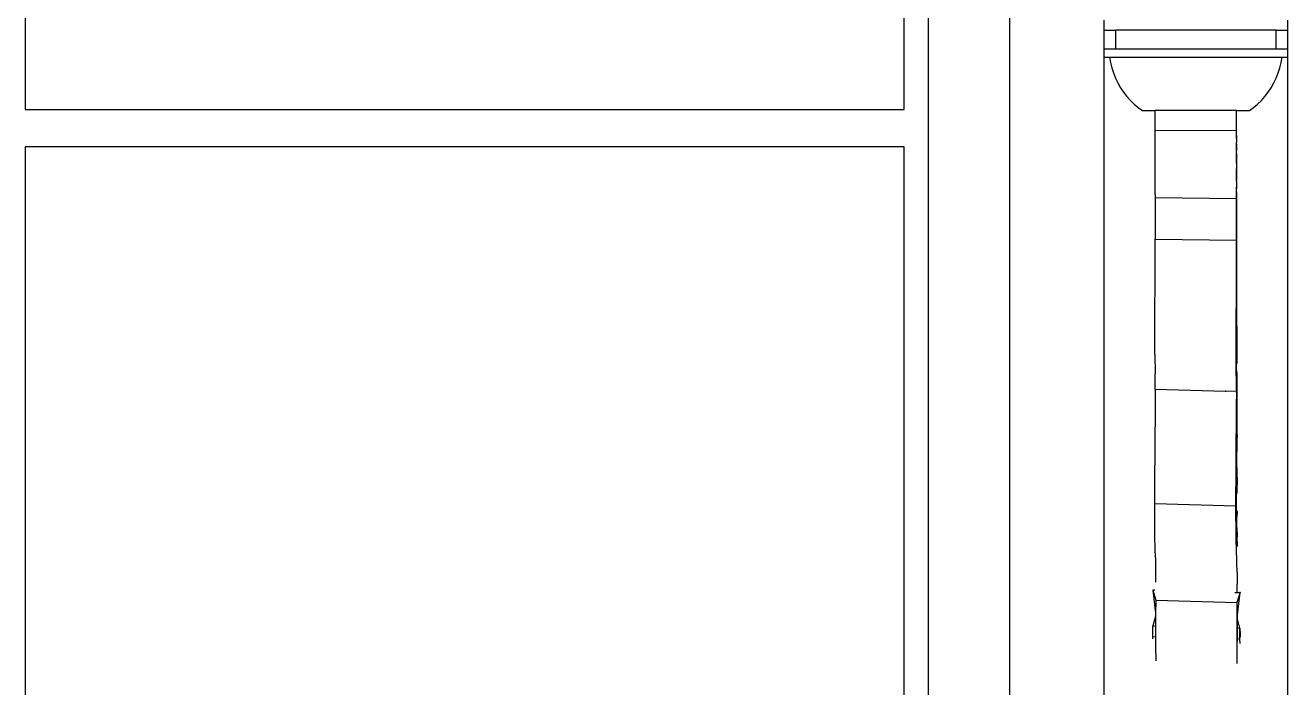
# Model space of a CAD drawing. Extents: x -24961 to 905641, y -154323 to 635957.
# Drawn here: x 408192 to 410226, y -113974 to -112906 of the extents above; entities that cross this region are included whole.
import ezdxf

# ---------------------------------------------------------------- set-up
doc = ezdxf.new("R2010")
doc.units = 0
doc.header["$LTSCALE"] = 1000
doc.header["$MEASUREMENT"] = 0
doc.layers.add('窗', color=154, linetype='Continuous')

msp = doc.modelspace()

# ---------------------------------------------------------------- linework, layer by layer
for p, q in [((409778.2, -112276.1), (409778.2, -114299.3)), ((409930.3, -112914.1), (409930.3, -112898.1)), ((409930.3, -112944.5), (409930.3, -112914.1)), ((409930.3, -112914.1), (409949.1, -112914.1)), ((409949.1, -112944.5), (409949.1, -112914.1)), ((410207.4, -112914.1), (409949.1, -112914.1)), ((410207.4, -112944.5), (410207.4, -112914.1)), ((410207.4, -112914.1), (410226.2, -112914.1)), ((410226.2, -112914.1), (410226.2, -112898.1)), ((410226.2, -112944.5), (410226.2, -112914.1)), ((409949.1, -112944.5), (409930.3, -112944.5)), ((409930.3, -112957.3), (409930.3, -112944.5)), ((410207.4, -112944.5), (409949.1, -112944.5)), ((410226.2, -112944.5), (410207.4, -112944.5)), ((410226.2, -112957.3), (410226.2, -112944.5)), ((409930.3, -114299.3), (409930.3, -112957.3)), ((409930.3, -112957.3), (409939.2, -112957.3)), ((409939.2, -112957.3), (409940.8, -112966)), ((409939.2, -112957.3), (410217.2, -112957.3)), ((409940.8, -112966), (409943, -112974.6)), ((409943, -112974.6), (409945.7, -112983)), ((410210.8, -112983), (410213.5, -112974.6)), ((410213.5, -112974.6), (410215.7, -112966)), ((410215.7, -112966), (410217.2, -112957.3)), ((410217.2, -112957.3), (410226.2, -112957.3)), ((410226.2, -114299.3), (410226.2, -112957.3)), ((409945.7, -112983), (409948.9, -112991.2)), ((409948.9, -112991.2), (409952.7, -112999.1)), ((410203.8, -112999.1), (410207.5, -112991.2)), ((410207.5, -112991.2), (410210.8, -112983)), ((409952.7, -112999.1), (409957, -113006.7)), ((409957, -113006.7), (409961.8, -113013.9)), ((409961.8, -113013.9), (409967, -113020.8)), ((410189.5, -113020.8), (410194.7, -113013.9)), ((410194.7, -113013.9), (410199.5, -113006.7)), ((410199.5, -113006.7), (410203.8, -112999.1)), ((409967, -113020.8), (409972.7, -113027.2)), ((409972.7, -113027.2), (409978.8, -113033.2)), ((409978.8, -113033.2), (409985.2, -113038.7)), ((410171.2, -113038.7), (410177.7, -113033.2)), ((410177.7, -113033.2), (410183.8, -113027.2)), ((410183.8, -113027.2), (410189.5, -113020.8)), ((409985.2, -113038.7), (409992, -113043.7)), ((409992, -113043.7), (410012.8, -113043.7)), ((410143.7, -113043.7), (410012.8, -113043.7)), ((410012.8, -113075.6), (410012.8, -113043.7)), ((410143.7, -113043.7), (410164.4, -113043.7)), ((410143.7, -113074.9), (410143.7, -113043.7)), ((410164.4, -113043.7), (410171.2, -113038.7)), ((410012.7, -113179.5), (410012.8, -113075.6)), ((410143.7, -113076), (410012.8, -113075.6)), ((410143.7, -113075.8), (410143.7, -113074.9)), ((410143.7, -113076), (410143.7, -113075.8)), ((410143.7, -113083.8), (410143.7, -113076)), ((410143.7, -113083.8), (410143.7, -113084.1)), ((410143.7, -113084.1), (410143.7, -113094.2)), ((410143.7, -113088.5), (410143.7, -113084.1)), ((410143.7, -113088.5), (410143.7, -113095.3)), ((410143.7, -113094.2), (410143.7, -113094.3)), ((410143.7, -113094.3), (410143.7, -113095.3)), ((410143.7, -113095.3), (410143.7, -113095.3)), ((410143.7, -113096.1), (410143.7, -113095.3)), ((410143.7, -113097.3), (410143.7, -113095.3)), ((410143.7, -113097.9), (410143.7, -113096.1)), ((410143.7, -113097.5), (410143.7, -113097.3)), ((410143.7, -113097.9), (410143.7, -113097.5)), ((410143.7, -113097.9), (410143.7, -113097.9)), ((410143.7, -113097.9), (410143.7, -113100.7)), ((410143.7, -113100.7), (410143.7, -113097.9)), ((410143.6, -113112.2), (410143.7, -113110.2)), ((410143.6, -113112.2), (410143.7, -113112.2)), ((410143.6, -113112.2), (410143.7, -113113.4)), ((410143.6, -113119.1), (410143.7, -113113.4)), ((410143.7, -113100.7), (410143.7, -113100.7)), ((410143.7, -113107.7), (410143.7, -113100.7)), ((410143.7, -113101.3), (410143.7, -113100.7)), ((410143.7, -113101.3), (410143.7, -113107.7)), ((410143.7, -113107.7), (410143.7, -113107.7)), ((410143.7, -113112.2), (410143.7, -113107.7)), ((410143.7, -113108.2), (410143.7, -113107.7)), ((410143.7, -113110.2), (410143.7, -113108.2)), ((410143.7, -113113.9), (410143.7, -113112.2)), ((410143.7, -113113.9), (410143.7, -113119.1)), ((410143.6, -113119.1), (410143.7, -113119.1)), ((410143.7, -113121.3), (410143.6, -113119.1)), ((410143.6, -113125.3), (410143.7, -113123.9)), ((410143.6, -113125.8), (410143.6, -113125.3)), ((410143.6, -113125.8), (410143.7, -113125.8)), ((410143.7, -113125.8), (410143.6, -113125.8)), ((410143.6, -113128.2), (410143.6, -113136.6)), ((410143.6, -113128.2), (410143.7, -113128.2)), ((410143.7, -113136.6), (410143.6, -113136.6)), ((410143.6, -113136.6), (410143.6, -113137.4)), ((410143.7, -113137.4), (410143.6, -113137.4)), ((410143.6, -113137.4), (410143.6, -113139)), ((410143.6, -113139), (410143.7, -113139)), ((410143.6, -113140.5), (410143.6, -113139)), ((410143.7, -113139), (410143.6, -113140.5)), ((410143.7, -113119.1), (410143.7, -113125.8)), ((410143.7, -113122.7), (410143.7, -113121.3)), ((410143.7, -113123.9), (410143.7, -113122.7)), ((410143.7, -113128.2), (410143.7, -113125.8)), ((410143.7, -113125.8), (410143.7, -113133.8)), ((410143.7, -113133.8), (410143.7, -113134)), ((410143.7, -113134), (410143.7, -113136.6)), ((410143.7, -113134), (410143.7, -113137.4)), ((410143.7, -113136.6), (410143.7, -113139)), ((410143.7, -113137.9), (410143.7, -113137.4)), ((410143.7, -113139), (410143.7, -113137.9)), ((410143.7, -113139.8), (410143.7, -113139)), ((410143.7, -113139), (410143.7, -113139)), ((410143.7, -113142.7), (410143.7, -113139)), ((410143.6, -113140.5), (410143.6, -113142.5)), ((410143.6, -113142.5), (410143.6, -113142.7)), ((410143.7, -113142.7), (410143.6, -113142.7)), ((410143.7, -113142.7), (410143.6, -113147.4)), ((410143.6, -113142.7), (410143.6, -113147.4)), ((410143.6, -113149.1), (410143.6, -113147.4)), ((410143.6, -113149.1), (410143.7, -113149.4)), ((410143.7, -113149.4), (410143.6, -113150.7)), ((410143.6, -113150.7), (410143.7, -113149.4)), ((410143.6, -113150.7), (410143.6, -113150.7)), ((410143.6, -113151.1), (410143.6, -113150.7)), ((410143.6, -113151.1), (410143.6, -113150.7)), ((410143.6, -113152.2), (410143.6, -113151.1)), ((410143.6, -113156), (410143.6, -113152.2)), ((410143.6, -113157.6), (410143.6, -113156)), ((410143.7, -113156), (410143.6, -113156)), ((410143.6, -113157.6), (410143.6, -113159.7)), ((410143.7, -113157.6), (410143.6, -113157.6)), ((410143.7, -113142.7), (410143.7, -113139.8)), ((410143.7, -113142.7), (410143.7, -113142.7)), ((410143.7, -113147.9), (410143.7, -113142.7)), ((410143.7, -113147.9), (410143.7, -113142.7)), ((410143.7, -113147.9), (410143.7, -113145.4)), ((410143.7, -113147.9), (410143.7, -113149.8)), ((410143.7, -113149.8), (410143.7, -113150.2)), ((410143.7, -113150.4), (410143.7, -113150.2)), ((410143.7, -113151), (410143.7, -113150.4)), ((410143.7, -113156), (410143.7, -113151)), ((410143.8, -113151.4), (410143.7, -113151)), ((410143.8, -113151.4), (410143.7, -113156)), ((410143.7, -113157.6), (410143.7, -113156)), ((410143.7, -113157.6), (410143.7, -113160.8)), ((410012.7, -113179.5), (410012.7, -113184.4)), ((410143.6, -113159.7), (410143.6, -113160)), ((410143.6, -113160), (410143.6, -113164.9)), ((410143.6, -113164.9), (410143.6, -113169.1)), ((410143.6, -113169.1), (410143.6, -113169.6)), ((410143.6, -113170.3), (410143.6, -113169.6)), ((410143.7, -113169.6), (410143.6, -113169.6)), ((410143.6, -113173.7), (410143.6, -113170.3)), ((410143.6, -113174.4), (410143.6, -113173.7)), ((410143.6, -113180.9), (410143.6, -113174.4)), ((410143.6, -113174.4), (410143.7, -113190.8)), ((410143.7, -113160.8), (410143.8, -113167.3)), ((410143.7, -113169.6), (410143.8, -113167.3)), ((410143.7, -113173), (410143.7, -113169.6)), ((410143.8, -113204.4), (410143.7, -113173)), ((410143.7, -113218.1), (410143.7, -113173)), ((410012.7, -113184.4), (410012.6, -113250.6)), ((410143.6, -113185.9), (410012.7, -113184.4)), ((410143.6, -113185.9), (410143.6, -113180.9)), ((410143.6, -113185.9), (410143.6, -113190.8)), ((410143.6, -113190.8), (410143.7, -113190.8)), ((410143.6, -113190.8), (410143.6, -113208.9)), ((410143.6, -113222.3), (410143.7, -113190.8)), ((410143.7, -113190.8), (410143.7, -113195.1)), ((410143.7, -113218.1), (410143.7, -113195.1)), ((410143.6, -113208.9), (410143.5, -113252.6)), ((410143.6, -113208.9), (410143.6, -113222.3)), ((410143.8, -113242.5), (410143.7, -113218.1)), ((410143.8, -113242.5), (410143.8, -113204.4)), ((410144.1, -113361.4), (410143.8, -113204.4)), ((410143.6, -113228), (410143.6, -113222.3)), ((410143.6, -113228), (410143.6, -113228.4)), ((410143.6, -113228.4), (410143.6, -113231.5)), ((410143.7, -113231.5), (410143.6, -113231.5)), ((410143.6, -113231.5), (410143.6, -113231.5)), ((410143.6, -113231.5), (410143.6, -113231.8)), ((410143.6, -113231.8), (410143.6, -113237.7)), ((410143.7, -113235.6), (410143.6, -113247.3)), ((410143.6, -113239.4), (410143.6, -113237.7)), ((410143.6, -113242.2), (410143.6, -113239.4)), ((410143.7, -113239.9), (410143.7, -113231.5)), ((410143.7, -113231.5), (410143.7, -113235.6)), ((410143.7, -113242.5), (410143.7, -113239.9)), ((410012.3, -113436.6), (410012.6, -113250.6)), ((410012.6, -113250.6), (410143.5, -113252.6)), ((410143.4, -113282), (410143.5, -113252.6)), ((410143.6, -113242.5), (410143.6, -113242.2)), ((410143.6, -113242.5), (410143.7, -113242.5)), ((410143.6, -113247.3), (410143.6, -113242.5)), ((410143.6, -113247.3), (410143.6, -113247.3)), ((410143.6, -113247.3), (410143.7, -113247.3)), ((410143.6, -113247.3), (410143.6, -113248.4)), ((410143.6, -113250.7), (410143.7, -113247.3)), ((410143.6, -113247.3), (410143.6, -113250.7)), ((410143.6, -113248.4), (410143.6, -113250.7)), ((410143.6, -113250.7), (410143.6, -113250.8)), ((410143.6, -113250.7), (410143.6, -113250.7)), ((410143.6, -113253.4), (410143.6, -113250.7)), ((410143.7, -113251), (410143.6, -113250.8)), ((410143.6, -113251.1), (410143.7, -113251)), ((410143.6, -113251.1), (410143.6, -113253)), ((410143.7, -113253.4), (410143.6, -113251.1)), ((410143.6, -113253.4), (410143.6, -113253)), ((410143.6, -113253.4), (410143.6, -113253.4)), ((410143.6, -113253.4), (410143.7, -113253.4)), ((410143.6, -113253.4), (410143.6, -113254.3)), ((410143.6, -113253.4), (410143.6, -113255.7)), ((410143.6, -113254.3), (410143.7, -113253.8)), ((410143.7, -113255.7), (410143.6, -113254.3)), ((410143.6, -113255.7), (410143.6, -113254.3)), ((410143.6, -113255.7), (410143.6, -113255.7)), ((410143.6, -113255.7), (410143.7, -113255.7)), ((410143.6, -113255.7), (410143.6, -113256)), ((410143.6, -113255.7), (410143.6, -113261.9)), ((410143.6, -113256), (410143.7, -113256)), ((410143.6, -113256), (410143.6, -113261.9)), ((410143.7, -113242.5), (410143.8, -113242.5)), ((410143.7, -113252.4), (410143.7, -113242.5)), ((410143.7, -113247.3), (410143.7, -113252.4)), ((410143.7, -113252.4), (410143.7, -113253.4)), ((410143.7, -113253.8), (410143.7, -113253.4)), ((410143.7, -113253.4), (410143.7, -113253.4)), ((410143.7, -113253.4), (410143.8, -113253.4)), ((410143.7, -113253.4), (410143.7, -113255.7)), ((410143.8, -113259), (410143.7, -113255.7)), ((410143.7, -113255.8), (410143.7, -113255.7)), ((410143.7, -113255.7), (410143.7, -113255.7)), ((410143.7, -113255.7), (410143.8, -113255.7)), ((410143.7, -113256), (410143.7, -113255.8)), ((410143.8, -113259), (410143.7, -113265.2)), ((410143.8, -113242.5), (410143.8, -113242.5)), ((410143.8, -113253.4), (410143.8, -113242.5)), ((410143.9, -113305.8), (410143.8, -113242.5)), ((410143.8, -113253.8), (410143.8, -113253.4)), ((410143.8, -113255.7), (410143.8, -113253.8)), ((410143.8, -113253.8), (410143.8, -113255.7)), ((410143.8, -113261), (410143.8, -113255.7)), ((410143.8, -113261), (410143.8, -113259)), ((410143.8, -113268.4), (410143.8, -113261)), ((410143.6, -113270.2), (410143.5, -113270.2)), ((410143.6, -113272.2), (410143.5, -113272.2)), ((410143.6, -113261.9), (410143.6, -113261.9)), ((410143.6, -113261.9), (410143.6, -113263.7)), ((410143.6, -113261.9), (410143.7, -113261.9)), ((410143.6, -113263.4), (410143.6, -113261.9)), ((410143.7, -113263.3), (410143.6, -113264.7)), ((410143.6, -113263.7), (410143.6, -113263.4)), ((410143.6, -113263.7), (410143.6, -113263.7)), ((410143.6, -113263.7), (410143.6, -113263.7)), ((410143.6, -113263.9), (410143.6, -113263.7)), ((410143.6, -113263.7), (410143.6, -113265.7)), ((410143.6, -113264.7), (410143.6, -113263.9)), ((410143.6, -113265.7), (410143.6, -113263.9)), ((410143.6, -113264.8), (410143.6, -113264.7)), ((410143.6, -113264.8), (410143.6, -113264.9)), ((410143.6, -113265.1), (410143.6, -113264.9)), ((410143.6, -113265.5), (410143.6, -113265.1)), ((410143.6, -113266.9), (410143.6, -113265.5)), ((410143.6, -113265.7), (410143.6, -113266.9)), ((410143.6, -113267.4), (410143.6, -113266.9)), ((410143.6, -113267.4), (410143.7, -113267.4)), ((410143.6, -113267.4), (410143.6, -113267.8)), ((410143.7, -113267.4), (410143.6, -113267.9)), ((410143.6, -113267.8), (410143.6, -113269.5)), ((410143.6, -113267.9), (410143.6, -113267.8)), ((410143.6, -113269.5), (410143.6, -113267.9)), ((410143.6, -113269.7), (410143.6, -113269.5)), ((410143.6, -113270), (410143.6, -113269.7)), ((410143.6, -113269.7), (410143.6, -113270)), ((410143.6, -113270.2), (410143.6, -113270)), ((410143.6, -113270), (410143.7, -113270.2)), ((410143.6, -113270), (410143.6, -113270.2)), ((410143.6, -113270), (410143.6, -113270.2)), ((410143.7, -113270.2), (410143.6, -113270.2)), ((410143.6, -113270.7), (410143.6, -113270.2)), ((410143.6, -113272.2), (410143.6, -113270.2)), ((410143.7, -113270.3), (410143.6, -113270.7)), ((410143.6, -113270.7), (410143.6, -113270.7)), ((410143.6, -113271.5), (410143.6, -113270.7)), ((410143.6, -113270.7), (410143.6, -113271.5)), ((410143.6, -113271.5), (410143.6, -113271.9)), ((410143.6, -113271.9), (410143.6, -113272.2)), ((410143.6, -113272.2), (410143.7, -113272.4)), ((410143.6, -113274.6), (410143.6, -113272.2)), ((410143.7, -113274.4), (410143.6, -113276.9)), ((410143.6, -113282), (410143.6, -113274.6)), ((410143.6, -113276.9), (410143.6, -113274.6)), ((410143.6, -113276.9), (410143.7, -113276.9)), ((410143.6, -113276.9), (410143.6, -113277)), ((410143.6, -113277), (410143.7, -113277)), ((410143.7, -113277), (410143.6, -113279.6)), ((410143.6, -113277), (410143.6, -113281.4)), ((410143.6, -113279.6), (410143.7, -113280.1)), ((410143.6, -113281.4), (410143.6, -113279.6)), ((410143.7, -113280.1), (410143.6, -113281.4)), ((410143.6, -113281.4), (410143.7, -113281.4)), ((410143.6, -113281.4), (410143.7, -113282.2)), ((410143.6, -113281.4), (410143.6, -113282)), ((410143.7, -113261.9), (410143.7, -113262.4)), ((410143.7, -113262.4), (410143.7, -113263.1)), ((410143.7, -113263.1), (410143.7, -113263.3)), ((410143.7, -113263.3), (410143.7, -113267.1)), ((410143.7, -113267.4), (410143.7, -113263.3)), ((410143.7, -113265.2), (410143.8, -113268.4)), ((410143.7, -113267.4), (410143.7, -113267.1)), ((410143.7, -113267.4), (410143.7, -113267.4)), ((410143.7, -113267.4), (410143.8, -113282.7)), ((410143.7, -113270.2), (410143.7, -113270.3)), ((410143.8, -113270.2), (410143.7, -113270.2)), ((410143.7, -113272.4), (410143.7, -113274.4)), ((410143.7, -113274.4), (410143.7, -113276)), ((410143.7, -113276), (410143.7, -113276.9)), ((410143.7, -113276.9), (410143.7, -113277)), ((410143.7, -113276.9), (410143.7, -113276.9)), ((410143.7, -113281.4), (410143.7, -113280.1)), ((410143.7, -113281.7), (410143.7, -113281.4)), ((410143.8, -113268.4), (410143.8, -113268.5)), ((410143.8, -113270.2), (410143.8, -113268.5)), ((410143.8, -113270.2), (410143.8, -113286.2)), ((410143.8, -113270.2), (410143.8, -113270.2)), ((410143.2, -113471.6), (410143.5, -113284.1)), ((410143.2, -113439.8), (410143.4, -113284.1)), ((410143.5, -113282), (410143.4, -113282)), ((410143.4, -113282), (410143.4, -113284.1)), ((410143.5, -113284.1), (410143.4, -113282)), ((410143.5, -113284.1), (410143.4, -113284.1)), ((410143.6, -113282), (410143.5, -113282)), ((410143.6, -113284.1), (410143.5, -113284.1)), ((410143.6, -113286.4), (410143.5, -113286.4)), ((410143.6, -113291.5), (410143.5, -113291.5)), ((410143.6, -113297.4), (410143.5, -113297.4)), ((410143.5, -113301.6), (410143.6, -113297.4)), ((410143.5, -113301.6), (410143.5, -113312.5)), ((410143.6, -113282), (410143.6, -113282)), ((410143.6, -113282.8), (410143.6, -113282)), ((410143.6, -113282), (410143.6, -113284.1)), ((410143.6, -113282.8), (410143.7, -113282.8)), ((410143.6, -113283.5), (410143.6, -113282.8)), ((410143.6, -113283.5), (410143.6, -113283.7)), ((410143.6, -113283.7), (410143.6, -113284.1)), ((410143.6, -113284.1), (410143.6, -113283.7)), ((410143.6, -113284.1), (410143.6, -113284.1)), ((410143.6, -113286.4), (410143.6, -113284.1)), ((410143.6, -113284.1), (410143.6, -113289.1)), ((410143.6, -113286.4), (410143.6, -113284.1)), ((410143.7, -113286.4), (410143.6, -113286.4)), ((410143.6, -113291.5), (410143.6, -113286.4)), ((410143.6, -113288.6), (410143.6, -113286.4)), ((410143.6, -113286.4), (410143.6, -113288.6)), ((410143.6, -113288.6), (410143.7, -113288.6)), ((410143.6, -113289.1), (410143.7, -113288.6)), ((410143.6, -113289.1), (410143.6, -113288.6)), ((410143.6, -113289.1), (410143.6, -113289.1)), ((410143.7, -113290.5), (410143.6, -113289.1)), ((410143.6, -113290.6), (410143.6, -113289.1)), ((410143.6, -113290.6), (410143.7, -113290.6)), ((410143.6, -113291.5), (410143.6, -113290.6)), ((410143.7, -113291.5), (410143.6, -113291.5)), ((410143.7, -113291.5), (410143.6, -113293)), ((410143.6, -113293), (410143.6, -113291.5)), ((410143.6, -113297.4), (410143.6, -113291.5)), ((410143.6, -113293), (410143.6, -113293)), ((410143.6, -113293), (410143.6, -113294.3)), ((410143.6, -113294.3), (410143.6, -113293)), ((410143.6, -113294.3), (410143.6, -113294.4)), ((410143.8, -113294.3), (410143.6, -113294.3)), ((410143.6, -113294.4), (410143.6, -113295.6)), ((410143.6, -113295.6), (410143.6, -113294.4)), ((410143.6, -113295.6), (410143.6, -113295.6)), ((410143.6, -113295.6), (410143.6, -113297.3)), ((410143.6, -113295.6), (410143.7, -113297.3)), ((410143.6, -113297.3), (410143.7, -113297.3)), ((410143.6, -113297.3), (410143.6, -113297.4)), ((410143.6, -113297.4), (410143.6, -113300.4)), ((410143.6, -113308.1), (410143.6, -113300.4)), ((410143.6, -113300.4), (410143.7, -113315.5)), ((410143.7, -113282.2), (410143.7, -113281.7)), ((410143.7, -113282.2), (410143.7, -113282.8)), ((410143.7, -113282.8), (410143.7, -113285)), ((410143.7, -113285), (410143.7, -113286.4)), ((410143.8, -113286.4), (410143.7, -113286.4)), ((410143.7, -113286.4), (410143.7, -113288.6)), ((410143.7, -113288.6), (410143.7, -113290.5)), ((410143.7, -113288.6), (410143.8, -113288.6)), ((410143.7, -113290.5), (410143.7, -113290.6)), ((410143.7, -113290.6), (410143.7, -113291.1)), ((410143.7, -113290.6), (410143.8, -113290.6)), ((410143.7, -113291.5), (410143.7, -113291.1)), ((410143.7, -113297.3), (410143.8, -113297.3)), ((410143.7, -113297.3), (410143.7, -113315.5)), ((410143.8, -113286.2), (410143.8, -113282.7)), ((410143.8, -113286.4), (410143.8, -113286.2)), ((410143.8, -113286.4), (410143.8, -113287.1)), ((410143.8, -113287.1), (410143.8, -113286.4)), ((410143.8, -113287.3), (410143.8, -113287.1)), ((410143.8, -113287.3), (410143.8, -113288.4)), ((410143.8, -113287.3), (410143.8, -113290.6)), ((410143.8, -113288.6), (410143.8, -113288.4)), ((410143.8, -113288.6), (410143.8, -113289.5)), ((410143.8, -113289.5), (410143.8, -113290.6)), ((410143.8, -113293.4), (410143.8, -113290.6)), ((410143.8, -113290.6), (410143.8, -113290.6)), ((410143.8, -113290.6), (410143.8, -113294.3)), ((410143.8, -113294.3), (410143.8, -113293.4)), ((410143.8, -113294.3), (410143.8, -113294.8)), ((410143.8, -113294.3), (410143.8, -113294.3)), ((410143.8, -113294.3), (410143.8, -113294.8)), ((410143.8, -113294.8), (410143.8, -113294.9)), ((410143.8, -113294.9), (410143.8, -113296.3)), ((410143.8, -113296.3), (410143.8, -113296.4)), ((410143.8, -113296.4), (410143.8, -113297.3)), ((410143.8, -113296.4), (410143.8, -113297.3)), ((410143.8, -113298.7), (410143.8, -113297.3)), ((410143.8, -113297.3), (410143.8, -113297.3)), ((410143.8, -113301.4), (410143.8, -113298.7)), ((410143.8, -113303), (410143.8, -113301.4)), ((410143.5, -113312.5), (410143.5, -113312.5)), ((410143.6, -113312.7), (410143.5, -113312.5)), ((410143.5, -113312.8), (410143.5, -113312.5)), ((410143.5, -113312.8), (410143.6, -113312.7)), ((410143.5, -113312.8), (410143.5, -113312.8)), ((410143.5, -113315.4), (410143.5, -113312.8)), ((410143.6, -113315.4), (410143.5, -113315.4)), ((410143.5, -113316), (410143.5, -113315.4)), ((410143.5, -113316), (410143.6, -113316)), ((410143.5, -113319.2), (410143.5, -113316)), ((410143.5, -113321.3), (410143.5, -113319.2)), ((410143.5, -113321.3), (410143.6, -113321.3)), ((410143.5, -113323.5), (410143.5, -113321.3)), ((410143.6, -113312.5), (410143.6, -113308.1)), ((410143.6, -113308.1), (410143.6, -113314.3)), ((410143.6, -113312.7), (410143.6, -113312.5)), ((410143.6, -113315.4), (410143.6, -113314.3)), ((410143.7, -113315.5), (410143.6, -113315.4)), ((410143.6, -113316), (410143.6, -113315.4)), ((410143.6, -113316), (410143.7, -113316)), ((410143.6, -113321.3), (410143.6, -113316)), ((410143.6, -113321.3), (410143.7, -113321.3)), ((410143.6, -113323.5), (410143.6, -113321.3)), ((410143.7, -113316), (410143.7, -113315.5)), ((410143.7, -113315.5), (410143.7, -113315.5)), ((410143.7, -113315.5), (410143.7, -113316)), ((410143.7, -113318.7), (410143.7, -113316)), ((410143.7, -113316), (410143.7, -113316.6)), ((410143.7, -113316), (410143.7, -113316)), ((410143.7, -113316), (410143.8, -113316)), ((410143.7, -113316), (410143.7, -113321.3)), ((410143.8, -113321.3), (410143.7, -113316.6)), ((410143.7, -113318.7), (410143.7, -113321.3)), ((410143.7, -113321.3), (410143.7, -113323.5)), ((410143.7, -113321.3), (410143.8, -113321.3)), ((410143.8, -113303), (410143.8, -113304)), ((410143.8, -113308.1), (410143.8, -113304)), ((410143.8, -113308.1), (410143.8, -113312)), ((410143.9, -113313.9), (410143.8, -113312)), ((410143.9, -113313.9), (410143.8, -113316)), ((410143.8, -113316), (410143.8, -113318.4)), ((410143.8, -113316), (410143.9, -113316)), ((410143.8, -113318.4), (410143.9, -113321.3)), ((410143.8, -113321.3), (410143.9, -113321.3)), ((410143.8, -113323.5), (410143.8, -113321.3)), ((410143.9, -113305.8), (410143.9, -113308.7)), ((410143.9, -113308.7), (410143.9, -113314.2)), ((410143.9, -113316), (410143.9, -113313.9)), ((410143.9, -113314.9), (410143.9, -113314.2)), ((410143.9, -113320.4), (410143.9, -113314.9)), ((410143.9, -113314.9), (410143.9, -113316)), ((410143.9, -113323.4), (410143.9, -113320.4)), ((410143.9, -113323.5), (410143.9, -113321.3)), ((410143.6, -113323.5), (410143.5, -113323.5)), ((410143.5, -113325.3), (410143.5, -113323.5)), ((410143.5, -113325.3), (410143.6, -113325.3)), ((410143.5, -113329.6), (410143.5, -113325.3)), ((410143.6, -113329.6), (410143.5, -113329.6)), ((410143.5, -113329.9), (410143.5, -113329.6)), ((410143.5, -113329.9), (410143.8, -113329.9)), ((410143.5, -113382.2), (410143.5, -113329.9)), ((410143.7, -113323.5), (410143.6, -113323.5)), ((410143.6, -113324.6), (410143.6, -113323.5)), ((410143.6, -113324.6), (410143.6, -113325.3)), ((410143.6, -113325.3), (410143.6, -113329.6)), ((410143.6, -113325.3), (410143.7, -113325.3)), ((410143.6, -113329.6), (410143.7, -113328.6)), ((410143.8, -113323.5), (410143.7, -113323.5)), ((410143.7, -113323.5), (410143.7, -113325.3)), ((410143.7, -113325.3), (410143.7, -113325.8)), ((410143.7, -113325.3), (410143.8, -113325.3)), ((410143.7, -113328.6), (410143.7, -113325.8)), ((410143.8, -113323.5), (410143.8, -113325.3)), ((410143.8, -113323.5), (410143.8, -113323.5)), ((410143.8, -113325.3), (410143.8, -113329.9)), ((410143.8, -113325.3), (410143.9, -113325.3)), ((410143.8, -113329.9), (410143.9, -113329.9)), ((410143.8, -113353.6), (410143.8, -113329.9)), ((410143.9, -113324.1), (410143.9, -113323.4)), ((410143.9, -113324.2), (410143.9, -113323.5)), ((410143.9, -113323.5), (410143.9, -113324.1)), ((410143.9, -113324.1), (410143.9, -113324.2)), ((410143.9, -113324.8), (410143.9, -113324.2)), ((410143.9, -113325.3), (410143.9, -113324.8)), ((410143.9, -113325.3), (410143.9, -113325.5)), ((410143.9, -113325.5), (410143.9, -113326.9)), ((410143.9, -113326.9), (410143.9, -113328.3)), ((410143.9, -113327.9), (410143.9, -113326.9)), ((410143.9, -113328.3), (410143.9, -113327.9)), ((410143.9, -113328.3), (410143.9, -113329.3)), ((410143.9, -113329.3), (410143.9, -113329.9)), ((410143.9, -113329.9), (410144.1, -113451.5)), ((410143.8, -113353.6), (410143.8, -113377.3)), ((410143.5, -113382.2), (410143.5, -113400.4)), ((410143.8, -113377.3), (410143.7, -113397.4)), ((410143.6, -113405.7), (410143.5, -113400.4)), ((410143.7, -113397.4), (410143.6, -113405.7)), ((410143.7, -113407), (410143.7, -113397.4)), ((410143.7, -113407), (410143.6, -113407)), ((410143.7, -113412.9), (410143.6, -113412.9)), ((410143.6, -113415.7), (410143.7, -113415.7)), ((410143.8, -113407), (410143.7, -113407.1)), ((410143.7, -113407.1), (410143.7, -113407)), ((410143.7, -113407.1), (410143.7, -113409.5)), ((410143.8, -113409.1), (410143.7, -113407.1)), ((410143.7, -113409.5), (410143.7, -113412.3)), ((410143.7, -113411.9), (410143.7, -113412.9)), ((410143.7, -113412.9), (410143.7, -113412.3)), ((410143.7, -113413.6), (410143.7, -113412.9)), ((410143.7, -113412.9), (410143.7, -113412.9)), ((410143.7, -113412.9), (410143.7, -113415.7)), ((410143.7, -113413.7), (410143.7, -113413.6)), ((410143.7, -113413.9), (410143.7, -113413.6)), ((410143.7, -113413.7), (410143.8, -113416)), ((410143.7, -113413.9), (410143.7, -113415.7)), ((410143.7, -113415.7), (410143.7, -113415.7)), ((410143.7, -113419), (410143.7, -113415.7)), ((410143.7, -113422.2), (410143.7, -113419)), ((410143.7, -113426.1), (410143.7, -113422.2)), ((410143.8, -113413.3), (410143.8, -113409.1)), ((410143.8, -113418.8), (410143.8, -113413.3)), ((410143.8, -113419.4), (410143.8, -113416)), ((410143.8, -113431.6), (410143.8, -113418.8)), ((410143.8, -113419.4), (410143.8, -113427.2)), ((410012.3, -113436.6), (410012.4, -113468.1)), ((410143.2, -113439.8), (410143.2, -113471.6)), ((410143.4, -113442), (410143.4, -113442)), ((410143.7, -113430.5), (410143.7, -113426.1)), ((410143.7, -113426.1), (410143.7, -113431.5)), ((410143.8, -113429), (410143.7, -113431.5)), ((410143.7, -113431.5), (410143.7, -113430.5)), ((410143.7, -113431.5), (410143.7, -113438.6)), ((410143.7, -113431.5), (410143.7, -113431.5)), ((410143.7, -113431.5), (410143.7, -113431.5)), ((410143.7, -113441.7), (410143.8, -113438.1)), ((410143.7, -113438.6), (410143.7, -113442)), ((410143.7, -113442), (410143.7, -113441.7)), ((410143.7, -113442), (410143.7, -113442)), ((410143.8, -113429), (410143.8, -113427.2)), ((410143.8, -113438.1), (410143.8, -113431.6)), ((410143.9, -113462.3), (410144, -113462.3)), ((410144, -113465.5), (410144, -113462.3)), ((410012.5, -113488.5), (410012.4, -113468.1)), ((410143.2, -113471.6), (410143.3, -113492)), ((410144, -113465.5), (410143.7, -113567.5)), ((410144, -113465.5), (410143.9, -113465.5)), ((410144.2, -113481.1), (410144.1, -113515.2)), ((410012.6, -113492.7), (410012.1, -113615.1)), ((410012.6, -113492.7), (410012.5, -113488.5)), ((410012.6, -113492.7), (410126.1, -113495.8)), ((410126.1, -113495.8), (410126.1, -113496.8)), ((410143.4, -113496.2), (410126.1, -113495.8)), ((410143.4, -113497.7), (410143.1, -113564.8)), ((410143.3, -113492), (410143.4, -113496.2)), ((410143.4, -113497.7), (410143.4, -113496.2)), ((410143.7, -113495.9), (410143.6, -113497.8)), ((410143.7, -113495.9), (410143.6, -113508.6)), ((410143.6, -113497.8), (410143.6, -113508.6)), ((410143.6, -113508.6), (410143.3, -113555.5)), ((410143.4, -113555.5), (410143.6, -113508.6)), ((410143.6, -113508.6), (410143.6, -113508.6)), ((410144, -113522.2), (410143.9, -113551.4)), ((410144, -113540.5), (410144.1, -113508.6)), ((410144.1, -113508.6), (410144, -113522.2)), ((410144.1, -113508.6), (410144, -113508.6)), ((410144.1, -113515.2), (410144.1, -113525.9)), ((410144.1, -113525.9), (410144, -113541.3)), ((410144, -113555.5), (410144, -113540.5)), ((410144, -113541.3), (410144, -113555.5)), ((410144.1, -113525.9), (410144.3, -113525.9)), ((410144.1, -113547.6), (410144.2, -113533.2)), ((410144.2, -113533.2), (410144.3, -113525.9)), ((410144.3, -113525.9), (410144.4, -113526.7)), ((410144.4, -113526.7), (410144.4, -113528.6)), ((410143.1, -113564.8), (410143.1, -113564.8)), ((410143.1, -113565.1), (410143.1, -113564.8)), ((410143.1, -113565.1), (410143.1, -113565.1)), ((410143.1, -113566.3), (410143.1, -113565.1)), ((410143.2, -113564.8), (410143.3, -113564.8)), ((410143.3, -113565.1), (410143.2, -113565.1)), ((410143.3, -113555.5), (410143.3, -113555.5)), ((410143.3, -113555.5), (410143.4, -113555.5)), ((410143.3, -113555.5), (410143.3, -113564.8)), ((410143.3, -113564.8), (410143.3, -113565.1)), ((410143.3, -113564.8), (410143.4, -113564.8)), ((410143.3, -113565.1), (410143.3, -113566.3)), ((410143.4, -113562.9), (410143.4, -113555.5)), ((410143.4, -113564.8), (410143.4, -113562.9)), ((410143.4, -113566.3), (410143.4, -113564.8)), ((410143.9, -113551.4), (410143.9, -113555.5)), ((410143.9, -113555.5), (410144, -113555.5)), ((410143.9, -113555.5), (410143.9, -113564.8)), ((410143.9, -113564.8), (410144, -113555.5)), ((410143.9, -113564.8), (410143.9, -113564.8)), ((410143.9, -113566.3), (410143.9, -113564.8)), ((410143.9, -113564.8), (410143.9, -113566.3)), ((410144, -113555.5), (410144.1, -113555.5)), ((410144, -113555.5), (410144, -113555.5)), ((410144, -113555.5), (410144, -113564.8)), ((410144, -113564.8), (410144.1, -113564.8)), ((410144, -113564.8), (410144, -113566.3)), ((410144.1, -113555.5), (410144.1, -113547.6)), ((410144.1, -113564.8), (410144.1, -113555.5)), ((410144.1, -113566.3), (410144.1, -113564.8)), ((410144.5, -113556.1), (410144.3, -113547)), ((410144.3, -113547), (410144.3, -113547.2)), ((410144.3, -113547.2), (410144.3, -113549.3)), ((410144.3, -113549.3), (410144.3, -113553.1)), ((410144.3, -113553.1), (410144.3, -113555.5)), ((410144.3, -113557.4), (410144.3, -113555.5)), ((410144.3, -113555.5), (410144.4, -113555.8)), ((410144.3, -113555.5), (410144.3, -113555.5)), ((410144.3, -113555.5), (410144.3, -113558)), ((410144.3, -113561.1), (410144.3, -113557.4)), ((410144.3, -113558), (410144.3, -113561.1)), ((410144.3, -113561.1), (410144.3, -113563.1)), ((410144.3, -113563.1), (410144.3, -113565.7)), ((410144.3, -113566.3), (410144.3, -113565.7)), ((410144.4, -113555.8), (410144.4, -113561.9)), ((410144.4, -113561.9), (410144.5, -113570.7)), ((410144.4, -113565), (410144.4, -113564.8)), ((410144.4, -113565.7), (410144.4, -113565)), ((410144.5, -113574.1), (410144.4, -113565.7)), ((410144.4, -113565.7), (410144.4, -113573.8)), ((410144.5, -113560.4), (410144.5, -113556.1)), ((410142.9, -113618.9), (410143.1, -113566.3)), ((410143.1, -113566.3), (410143.1, -113566.3)), ((410143.2, -113579.5), (410143.1, -113607.5)), ((410143.2, -113566.3), (410143.3, -113566.3)), ((410143.2, -113568.3), (410143.3, -113568.3)), ((410143.2, -113570.4), (410143.3, -113570.4)), ((410143.2, -113570.7), (410143.3, -113570.7)), ((410143.2, -113571.2), (410143.3, -113571.2)), ((410143.3, -113571.2), (410143.2, -113579.5)), ((410143.2, -113579.5), (410143.2, -113579.5)), ((410143.2, -113579.5), (410143.4, -113579.5)), ((410143.2, -113606.3), (410143.4, -113579.5)), ((410143.3, -113566.3), (410143.4, -113566.3)), ((410143.3, -113566.3), (410143.3, -113568.3)), ((410143.3, -113568.3), (410143.4, -113568.3)), ((410143.3, -113568.3), (410143.3, -113570.4)), ((410143.3, -113570.4), (410143.4, -113570.4)), ((410143.3, -113570.4), (410143.3, -113570.7)), ((410143.3, -113570.7), (410143.4, -113570.7)), ((410143.3, -113570.7), (410143.3, -113571.2)), ((410143.3, -113571.2), (410143.4, -113571.2)), ((410143.4, -113568.3), (410143.4, -113566.3)), ((410143.4, -113570.4), (410143.4, -113568.3)), ((410143.4, -113570.7), (410143.4, -113570.4)), ((410143.4, -113571.2), (410143.4, -113570.7)), ((410143.4, -113579.5), (410143.4, -113571.2)), ((410143.6, -113615.5), (410143.7, -113571.2)), ((410143.7, -113568.3), (410143.7, -113567.5)), ((410143.7, -113570.4), (410143.7, -113568.3)), ((410143.7, -113571.2), (410143.7, -113570.4)), ((410143.9, -113566.3), (410143.8, -113589.1)), ((410143.9, -113566.3), (410143.9, -113566.3)), ((410143.9, -113580.1), (410143.9, -113566.3)), ((410143.9, -113607.5), (410143.9, -113580.1)), ((410144, -113566.3), (410144.1, -113566.3)), ((410144, -113566.3), (410144, -113573.2)), ((410144, -113573.2), (410144, -113593)), ((410144.1, -113566.4), (410144.1, -113566.3)), ((410144.1, -113575.5), (410144.1, -113566.4)), ((410144.1, -113583.7), (410144.1, -113575.5)), ((410144.1, -113589.9), (410144.1, -113583.7)), ((410144.4, -113582.3), (410144.3, -113588.9)), ((410144.4, -113573.8), (410144.4, -113582.3)), ((410144.5, -113585.1), (410144.5, -113574.1)), ((410143.2, -113607.5), (410143.2, -113606.3)), ((410143.8, -113589.1), (410143.8, -113607.5)), ((410144, -113593), (410144.2, -113593)), ((410144, -113619.5), (410144, -113593)), ((410144.2, -113592.9), (410144.1, -113589.9)), ((410144.2, -113592.9), (410144.3, -113592.7)), ((410144.2, -113592.9), (410144.2, -113593)), ((410144.3, -113588.9), (410144.3, -113592.7)), ((410012, -113677), (410012.1, -113615.1)), ((410142.8, -113680.8), (410142.9, -113618.9)), ((410143.1, -113607.5), (410143.2, -113607.5)), ((410143.1, -113607.5), (410143.1, -113620.1)), ((410143.1, -113620.1), (410143.1, -113640.4)), ((410143.2, -113620), (410143.2, -113607.5)), ((410143.2, -113640.4), (410143.2, -113620)), ((410143.6, -113650.2), (410143.6, -113615.5)), ((410143.8, -113607.5), (410143.9, -113607.5)), ((410143.8, -113607.5), (410143.9, -113619.6)), ((410144, -113619.5), (410143.9, -113607.5)), ((410143.9, -113619.6), (410143.9, -113628.4)), ((410144, -113619.5), (410144.1, -113628.9)), ((410144, -113626.3), (410144, -113619.5)), ((410144.1, -113640.4), (410144, -113626.3)), ((410144.6, -113628.9), (410144.6, -113619.1)), ((410143.1, -113640.4), (410143.2, -113640.4)), ((410143.1, -113640.4), (410143.1, -113647)), ((410143.2, -113647), (410143.1, -113647)), ((410143.1, -113647), (410143.1, -113651.1)), ((410143.2, -113647), (410143.2, -113640.4)), ((410143.2, -113649.2), (410143.2, -113647)), ((410143.9, -113628.4), (410143.9, -113640.4)), ((410143.9, -113640.4), (410144.1, -113640.4)), ((410143.9, -113640.4), (410144, -113647)), ((410144, -113647), (410144, -113651.1)), ((410144.1, -113629.2), (410144.1, -113628.9)), ((410144.2, -113649.6), (410144.1, -113629.2)), ((410144.1, -113629.2), (410144.2, -113637.4)), ((410144.1, -113641.2), (410144.1, -113640.4)), ((410144.2, -113649.6), (410144.1, -113641.2)), ((410144.2, -113637.4), (410144.3, -113640.4)), ((410144.3, -113640.4), (410144.5, -113637.4)), ((410144.5, -113644.6), (410144.4, -113651.1)), ((410144.5, -113637.4), (410144.6, -113628.9)), ((410144.6, -113635.2), (410144.5, -113644.6)), ((410144.5, -113654.4), (410144.6, -113645.1)), ((410144.6, -113645.1), (410144.6, -113645.1)), ((410143.1, -113651.1), (410143.2, -113651.1)), ((410143.1, -113651.1), (410143.1, -113661)), ((410143.1, -113661), (410143.2, -113661)), ((410143.1, -113661), (410143.1, -113662)), ((410143.1, -113662), (410143.2, -113698.2)), ((410143.2, -113651.1), (410143.2, -113649.2)), ((410143.2, -113661), (410143.2, -113651.1)), ((410143.3, -113684.3), (410143.2, -113661)), ((410143.8, -113678.1), (410143.6, -113650.2)), ((410144, -113651.1), (410144.4, -113651.1)), ((410144, -113651.1), (410144.1, -113658.4)), ((410144.1, -113658.4), (410144.3, -113661)), ((410144.2, -113649.9), (410144.2, -113649.6)), ((410144.4, -113651.1), (410144.2, -113649.9)), ((410144.3, -113661), (410144.5, -113654.4)), ((410012.1, -113725.8), (410012, -113677)), ((410012, -113677), (410142.8, -113680.8)), ((410143, -113729.5), (410142.8, -113680.8)), ((410143.5, -113698.2), (410143.3, -113684.3)), ((410144, -113695), (410143.8, -113678.1)), ((410143.2, -113698.2), (410143.5, -113698.2)), ((410143.2, -113698.2), (410143.2, -113699.7)), ((410143.2, -113699.7), (410143.6, -113721.6)), ((410143.6, -113705.9), (410143.5, -113698.2)), ((410144.4, -113716.1), (410143.6, -113705.9)), ((410144.1, -113695.2), (410144, -113695)), ((410144.4, -113698.3), (410144.1, -113695.2)), ((410144.4, -113716.1), (410144.1, -113695.2)), ((410144.7, -113689.5), (410144.4, -113698.3)), ((410144.7, -113689.5), (410144.7, -113689.4)), ((410012.6, -113753.6), (410012.1, -113725.8)), ((410143.6, -113721.6), (410144.4, -113729.4)), ((410144.4, -113716.1), (410144.7, -113730.6)), ((410143.4, -113757.3), (410143, -113729.5)), ((410144.4, -113729.4), (410144.4, -113730.5)), ((410144.4, -113730.5), (410144.7, -113746.2)), ((410144.7, -113730.6), (410144.7, -113730.6)), ((410013.4, -113759.7), (410012.6, -113753.6)), ((410013.6, -113769), (410013.4, -113759.7)), ((410013.7, -113784.4), (410013.6, -113769)), ((410144.2, -113763.4), (410143.4, -113757.3)), ((410144.4, -113772.6), (410144.2, -113763.4)), ((410013.8, -113803.4), (410013.7, -113784.4)), ((410144.6, -113787.7), (410144.4, -113772.6)), ((410144.6, -113787.7), (410144.6, -113807)), ((410144.6, -113814.1), (410144.6, -113807)), ((410009, -113816.3), (410009, -113816.7)), ((410009, -113816.7), (410013.3, -113853.8)), ((410009, -113816.7), (410013.5, -113832.9)), ((410009.1, -113816.7), (410009, -113816.7)), ((410012.3, -113816.7), (410009.1, -113816.7)), ((410141.1, -113820.1), (410144.6, -113820.2)), ((410149.4, -113820.4), (410144.3, -113836.3)), ((410144.5, -113860.5), (410149.4, -113820.4)), ((410144.6, -113819.8), (410144.6, -113814.1)), ((410144.6, -113819.8), (410144.6, -113820.2)), ((410144.6, -113820.2), (410149.4, -113820.4)), ((410149.4, -113820.4), (410149.5, -113819.3)), ((410013.5, -113832.9), (410013.3, -113853.8)), ((410013.5, -113832.9), (410144.3, -113836.3)), ((410144.3, -113836.3), (410144.1, -113859.4)), ((410144.3, -113836.3), (410144.5, -113860.5)), ((410013.3, -113858.7), (410008.8, -113874.2)), ((410013.3, -113858.7), (410013.2, -113874.3)), ((410013.3, -113853.8), (410013.3, -113856.1)), ((410013.3, -113856.1), (410013.3, -113858.7)), ((410144.1, -113859.4), (410144, -113885.8)), ((410144.5, -113860.5), (410144.3, -113860.5)), ((410144.5, -113860.5), (410144.5, -113877.5)), ((410149.2, -113877.7), (410144.5, -113860.5)), ((410008.8, -113874.3), (410008.8, -113874.2)), ((410008.8, -113874.2), (410013.2, -113874.3)), ((410008.8, -113892), (410008.8, -113874.3)), ((410013.2, -113874.3), (410013.2, -113882.6)), ((410013.2, -113882.6), (410013.2, -113892.1)), ((410144, -113885.8), (410144.1, -113911.5)), ((410144.5, -113888.1), (410144.3, -113888.1)), ((410144.5, -113877.5), (410149.2, -113877.7)), ((410144.5, -113877.5), (410144.5, -113888.1)), ((410144.5, -113888.1), (410144.5, -113895.2)), ((410149.2, -113877.7), (410149.3, -113888.2)), ((410149.2, -113887.9), (410149.2, -113877.7)), ((410149.2, -113887.9), (410149.3, -113888.2)), ((410149.2, -113888.2), (410149.2, -113887.9)), ((410149.3, -113888.2), (410149.2, -113888.2)), ((410149.2, -113895.3), (410149.2, -113888.2)), ((410149.3, -113888.2), (410149.3, -113892.4)), ((410013.2, -113892.1), (410008.8, -113892)), ((410008.8, -113894.9), (410008.8, -113892)), ((410013.2, -113892.1), (410013.2, -113892.2)), ((410013.2, -113892.2), (410013.2, -113908.4)), ((410013.2, -113908.4), (410013.5, -113929.6)), ((410144.1, -113911.5), (410144.3, -113932.5)), ((410144.5, -113895.2), (410144.5, -113899)), ((410149.2, -113895.3), (410144.5, -113895.2)), ((410149.3, -113902.4), (410149.2, -113895.3)), ((410013.5, -113929.6), (410013.5, -113930.5)), ((410144.3, -113932.5), (410144.4, -113934.8))]:
    msp.add_line(p, q)
at = {"layer": '窗'}
for p, q in [((409647.6, -114299.3), (409647.6, -112471.9)), ((408192.4, -112501.9), (408192.4, -113041.9)), ((409608.4, -113041.9), (409608.4, -112501.9)), ((408192.4, -113041.9), (409608.4, -113041.9)), ((408192.4, -113101.9), (408192.4, -114299.3)), ((409608.4, -113101.9), (408192.4, -113101.9)), ((409608.4, -114299.3), (409608.4, -113101.9))]:
    msp.add_line(p, q, dxfattribs=at)

doc.saveas('drawing.dxf')
